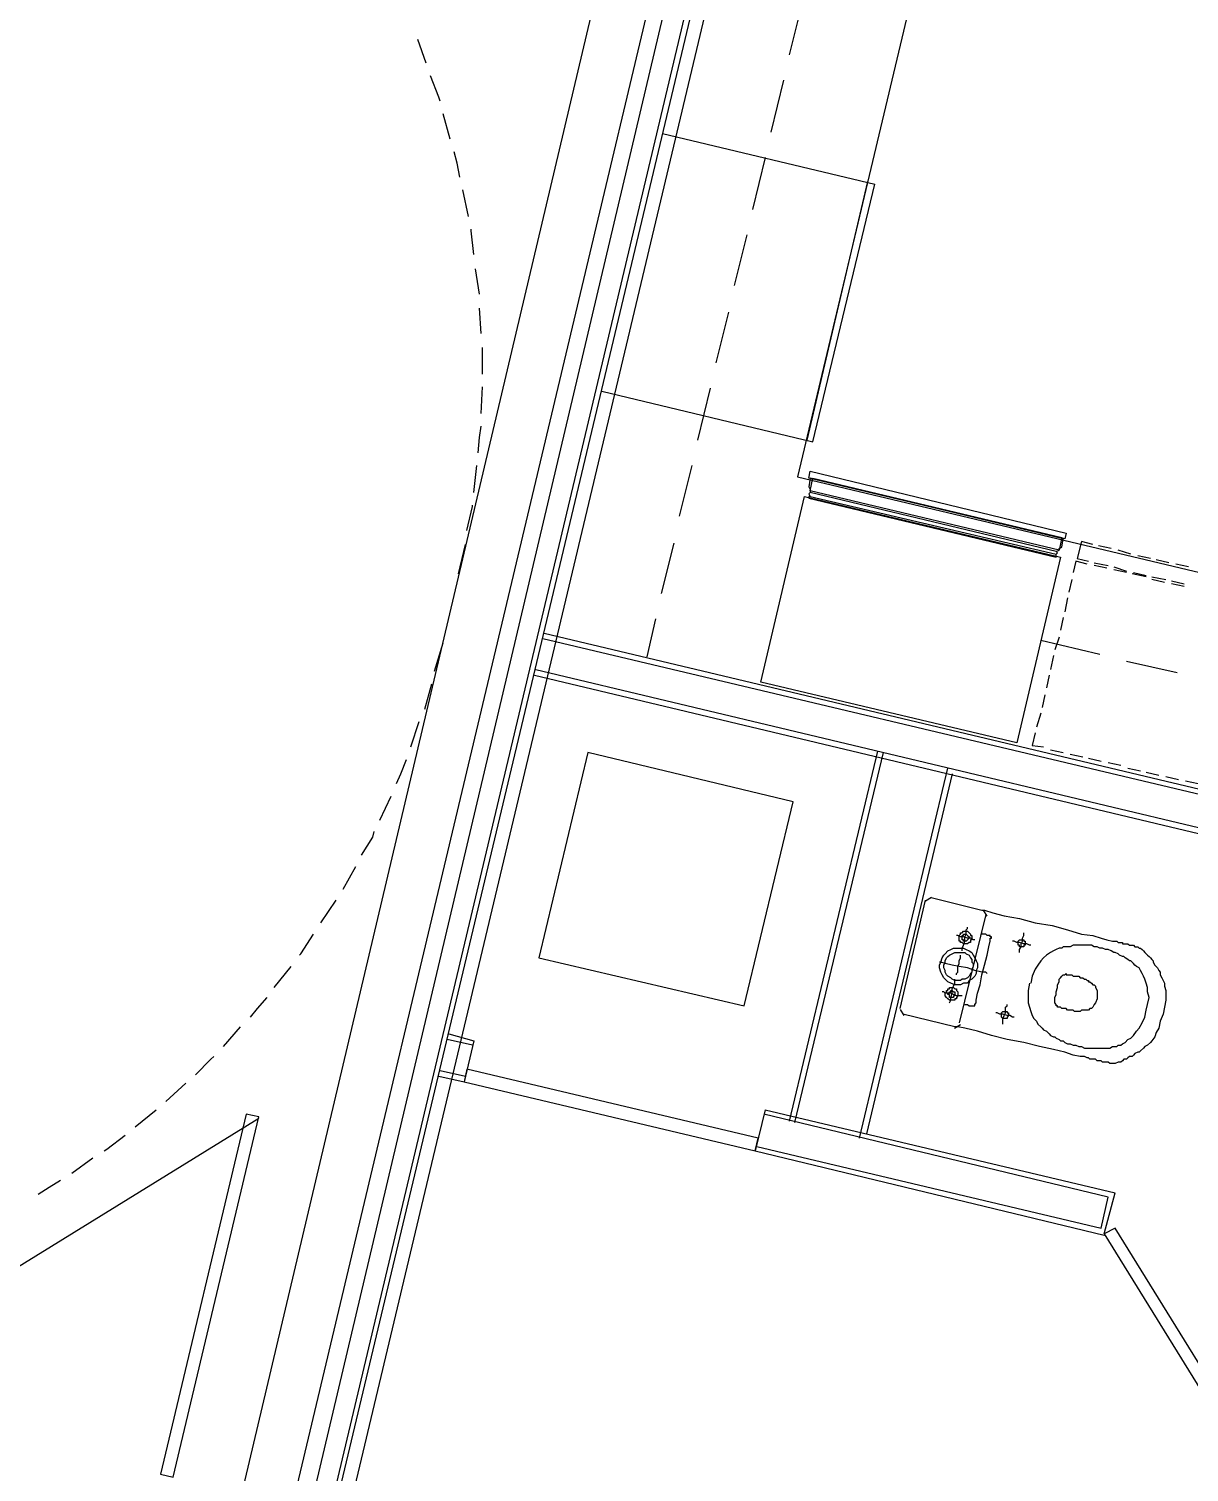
# Model space of a CAD drawing. Header units: feet. Extents: x -84 to 198, y -22 to 181.
# Drawn here: x 90.14 to 101.14, y 127.89 to 141.57 of the extents above; entities that cross this region are included whole.
import ezdxf

# ---------------------------------------------------------------- set-up
doc = ezdxf.new("R2010")
doc.units = ezdxf.units.FT
for name, color, linetype in [('A-AREA-COMUN', 252, 'CONTINUOUS'), ('A-AREA-UNIDAD', 30, 'CONTINUOUS'), ('A-LINEA', 7, 'CONTINUOUS')]:
    doc.layers.add(name, color=color, linetype=linetype)

msp = doc.modelspace()

# ---------------------------------------------------------------- linework, layer by layer
at = {"layer": 'A-AREA-COMUN'}
msp.add_lwpolyline([(92.64, 127.5733), (96.768, 144.9422), (90.56, 146.3822), (90.432, 147.5733), (90.72, 148.7289), (87.12, 149.6178), (87.12, 150.5778), (87.76, 153.1733), (87.36, 153.2089), (87.36, 153.9733), (83.648, 153.9733), (83.232, 159.3778), (88.608, 159.7689), (95.328, 159.7689), (101.84, 159.2889), (108.128, 158.3822), (115.968, 156.5689), (123.872, 153.9733), (128.288, 152.2133), (134.048, 149.3333)], dxfattribs=at)
at = {"layer": 'A-AREA-UNIDAD'}
msp.add_lwpolyline([(87.2, 149.8133), (91.36, 148.8889), (91.52, 148.5333), (92.672, 148.4089), (92.72, 147.2889), (92.512, 146.4889), (94.848, 146.0622), (96.96, 145.4222), (97.088, 143.9822), (93.088, 127.1644)], dxfattribs=at)
at = {"layer": 'A-LINEA'}
for p, q in [((96.9333, 145.0044), (92.64, 126.8444)), ((96.9333, 145.0044), (92.64, 126.8444)), ((92.8933, 127.0844), (97.12, 144.8978)), ((97.16, 144.8311), (92.9333, 127.0844)), ((96.1333, 144.5111), (92.1467, 127.6444)), ((96.1333, 144.5111), (92.1467, 127.6444)), ((99.1067, 144.3778), (97.4267, 137.3244)), ((97.4667, 141.8044), (97.3467, 141.3244)), ((93.9067, 141.2444), (93.8267, 141.4711)), ((93.9067, 141.2444), (93.8267, 141.4711)), ((97.2933, 141.0844), (97.1733, 140.5911)), ((94.1333, 140.5244), (94.0667, 140.7644)), ((94.1333, 140.5244), (94.0667, 140.7644)), ((96.1467, 140.5778), (98.16, 140.0978)), ((97.12, 140.3511), (97, 139.8578)), ((97.52, 137.6711), (98.0933, 140.1244)), ((97.5733, 137.6578), (98.16, 140.0978)), ((94.3067, 139.7911), (94.2533, 140.0444)), ((94.3067, 139.7911), (94.2533, 140.0444)), ((96.9467, 139.6178), (96.8267, 139.1378)), ((94.4133, 139.0578), (94.3733, 139.2978)), ((94.4133, 139.0578), (94.3733, 139.2978)), ((94.4267, 138.6844), (94.4133, 138.9244)), ((94.4267, 138.6844), (94.4133, 138.9244)), ((96.7733, 138.8844), (96.6533, 138.4044)), ((94.4267, 137.9244), (94.44, 138.1778)), ((94.4267, 137.9244), (94.44, 138.1778)), ((95.5733, 138.1378), (97.5733, 137.6578)), ((96.6, 138.1644), (96.48, 137.6711)), ((94.36, 137.1778), (94.3867, 137.4311)), ((94.36, 137.1778), (94.3867, 137.4311)), ((96.4267, 137.4311), (96.3067, 136.9511)), ((97.4267, 137.3244), (110.3867, 134.2444)), ((99.88, 136.6178), (97.5467, 137.1778)), ((99.88, 136.6178), (97.5467, 137.1778)), ((97.5467, 137.1378), (99.88, 136.5911)), ((97.5467, 137.1378), (99.88, 136.5911)), ((94.2133, 136.4044), (94.28, 136.6844)), ((94.2133, 136.4044), (94.28, 136.6844)), ((96.2533, 136.6978), (96.1333, 136.2178)), ((100.4, 136.6444), (100.28, 136.6711)), ((100.08, 136.5511), (100.1867, 136.5244)), ((100.5867, 136.5911), (100.4667, 136.6311)), ((100.7733, 136.5511), (100.6533, 136.5778)), ((100.9467, 136.5111), (100.8267, 136.5378)), ((100.24, 136.5111), (100.3733, 136.4844)), ((100.36, 136.4578), (100.24, 136.4844)), ((100.4267, 136.4711), (100.5467, 136.4311)), ((100.5467, 136.4178), (100.4267, 136.4444)), ((100.7333, 136.3778), (100.6, 136.4044)), ((100.6133, 136.4178), (100.7333, 136.3911)), ((101.1333, 136.4711), (101.0133, 136.4978)), ((100.0267, 136.3511), (100, 136.2311)), ((100.7867, 136.3778), (100.92, 136.3511)), ((100.9067, 136.3244), (100.7867, 136.3511)), ((100.9733, 136.3378), (101.0933, 136.3111)), ((101.0933, 136.2844), (100.9733, 136.3111)), ((99.9867, 136.1778), (99.96, 136.0444)), ((99.9467, 135.9911), (99.92, 135.8711)), ((95.0267, 135.8444), (109.92, 132.2978)), ((96.08, 135.9778), (96, 135.6178)), ((93.9867, 135.4844), (94.0667, 135.7511)), ((93.9867, 135.4844), (94.0667, 135.7511)), ((109.96, 132.2444), (95.0133, 135.7911)), ((99.7333, 135.7778), (100.2933, 135.6444)), ((99.9067, 135.8044), (99.8667, 135.6844)), ((99.8533, 135.6311), (99.8267, 135.4978)), ((100.5467, 135.5778), (101.0267, 135.4711)), ((94.9333, 135.4444), (106.1867, 132.7644)), ((94.9467, 135.4978), (106.2533, 132.8044)), ((99.8133, 135.4444), (99.7867, 135.3244)), ((93.8933, 135.1244), (93.96, 135.3644)), ((93.8933, 135.1244), (93.96, 135.3644)), ((99.7733, 135.2578), (99.7467, 135.1378)), ((99.7333, 135.0844), (99.6933, 134.9511)), ((93.76, 134.7644), (93.84, 135.0044)), ((93.76, 134.7644), (93.84, 135.0044)), ((99.68, 134.8978), (99.6533, 134.7778)), ((99.6533, 134.7778), (99.76, 134.7644)), ((98.1867, 134.7244), (97.3467, 131.2178)), ((98.24, 134.7111), (97.4, 131.2044)), ((99.8267, 134.7378), (99.9467, 134.7111)), ((100.0133, 134.6978), (100.1333, 134.6711)), ((100.1867, 134.6578), (100.3067, 134.6311)), ((100.3733, 134.6178), (100.4933, 134.5911)), ((98.0133, 131.0578), (98.8533, 134.5644)), ((98.8933, 134.5111), (98.08, 131.0978)), ((98.8933, 134.5111), (98.08, 131.0978)), ((100.56, 134.5644), (100.68, 134.5378)), ((100.7333, 134.5244), (100.8533, 134.4978)), ((100.92, 134.4844), (101.04, 134.4578)), ((101.1067, 134.4444), (101.2267, 134.4178)), ((93.4667, 134.0711), (93.5733, 134.2978)), ((93.4667, 134.0711), (93.5733, 134.2978)), ((93.12, 133.4178), (93.24, 133.6311)), ((93.12, 133.4178), (93.24, 133.6311)), ((92.9067, 133.0978), (93.0533, 133.3111)), ((92.9067, 133.0978), (93.0533, 133.3111)), ((98.4, 132.2844), (98.64, 133.3111)), ((98.6975, 133.3365), (98.6413, 133.3019)), ((98.6933, 133.3378), (99.1733, 133.2178)), ((99.2133, 133.1778), (98.96, 132.1511)), ((99.2254, 133.1603), (99.1908, 133.2165)), ((94.9733, 132.7644), (96.92, 132.3111)), ((92.4667, 132.4844), (92.6267, 132.6844)), ((92.4667, 132.4844), (92.6267, 132.6844)), ((98.4013, 132.2752), (98.4359, 132.219)), ((98.92, 132.1111), (98.4267, 132.2311)), ((91.9867, 131.9244), (92.1467, 132.1111)), ((91.9867, 131.9244), (92.1467, 132.1111)), ((94.12, 132.0444), (94.36, 131.9778)), ((98.9159, 132.099), (98.9721, 132.1337)), ((94.3467, 131.9378), (94.1067, 131.9911)), ((94.36, 131.9778), (94.2667, 131.5911)), ((94.0267, 131.6444), (94.2667, 131.5911)), ((94.04, 131.6978), (94.28, 131.6444)), ((91.44, 131.4044), (91.6267, 131.5778)), ((91.44, 131.4044), (91.6267, 131.5778)), ((92.3191, 131.2438), (88.1073, 128.6435)), ((92.3191, 131.2438), (88.1073, 128.6435)), ((91.1467, 131.1644), (91.3467, 131.3244)), ((91.1467, 131.1644), (91.3467, 131.3244)), ((97.12, 131.3244), (97.0267, 130.9378)), ((100.3733, 130.4978), (97.1067, 131.2844)), ((97.12, 131.3244), (100.44, 130.5378)), ((97.0267, 130.9378), (100.3333, 130.1378)), ((97.04, 130.9778), (100.3067, 130.2044)), ((90.5467, 130.7244), (90.7467, 130.8711)), ((90.5467, 130.7244), (90.7467, 130.8711)), ((100.3333, 130.1511), (100.44, 130.5378)), ((100.3067, 130.2044), (100.3733, 130.4978))]:
    msp.add_line(p, q, dxfattribs=at)
for points in [[(94.04, 140.8844), (94.0267, 140.9244), (93.9467, 141.1244)], [(94.04, 140.8844), (94.0267, 140.9244), (93.9467, 141.1244)], [(94.2267, 140.1644), (94.2, 140.2978), (94.1733, 140.4044)], [(94.2267, 140.1644), (94.2, 140.2978), (94.1733, 140.4044)], [(94.36, 139.4311), (94.3333, 139.6578), (94.3333, 139.6711)], [(94.36, 139.4311), (94.3333, 139.6578), (94.3333, 139.6711)], [(94.44, 138.2978), (94.44, 138.3511), (94.44, 138.5511)], [(94.44, 138.2978), (94.44, 138.3511), (94.44, 138.5511)], [(94.4, 137.5511), (94.4133, 137.6978), (94.4267, 137.8044)], [(94.4, 137.5511), (94.4133, 137.6978), (94.4267, 137.8044)], [(99.9733, 136.7911), (99.96, 136.7378), (97.5333, 137.3111), (97.5467, 137.3778), (99.9733, 136.7911)], [(99.9733, 136.7911), (99.96, 136.7378), (97.5333, 137.3111), (97.5467, 137.3778), (99.9733, 136.7911)], [(97.5467, 137.3111), (97.5333, 137.2311), (97.5467, 137.2044), (97.5467, 137.1911), (97.5467, 137.1778), (97.5333, 137.1644), (97.5467, 137.1378), (97.5333, 137.1378), (97.5333, 137.1244), (99.88, 136.5644), (99.88, 136.5778), (99.88, 136.5911), (99.8933, 136.6044), (99.88, 136.6178), (99.9067, 136.6311), (99.9067, 136.6444), (99.9333, 136.6578), (99.9467, 136.7378), (97.5467, 137.3111)], [(97.5467, 137.3111), (97.5333, 137.2311), (97.5467, 137.2044), (97.5467, 137.1911), (97.5467, 137.1778), (97.5333, 137.1644), (97.5467, 137.1378), (97.5333, 137.1378), (97.5333, 137.1244), (99.88, 136.5644), (99.88, 136.5778), (99.88, 136.5911), (99.8933, 136.6044), (99.88, 136.6178), (99.9067, 136.6311), (99.9067, 136.6444), (99.9333, 136.6578), (99.9467, 136.7378), (97.5467, 137.3111)], [(99.9333, 136.7511), (99.9067, 136.6311), (97.5467, 137.1911), (97.5733, 137.3111), (99.9333, 136.7511)], [(99.9333, 136.7511), (99.9067, 136.6311), (97.5467, 137.1911), (97.5733, 137.3111), (99.9333, 136.7511)], [(97.4933, 137.1378), (99.92, 136.5644), (99.5067, 134.8044), (97.08, 135.3778), (97.4933, 137.1378)], [(94.2933, 136.8178), (94.3467, 137.0444), (94.3467, 137.0578)], [(94.2933, 136.8178), (94.3467, 137.0444), (94.3467, 137.0578)], [(100.2267, 136.6844), (100.12, 136.7111), (100.08, 136.5511)], [(100.1733, 136.4978), (100.0667, 136.5244), (100.04, 136.4178)], [(93.6267, 134.4178), (93.6667, 134.5111), (93.72, 134.6444)], [(93.6267, 134.4178), (93.6667, 134.5111), (93.72, 134.6444)], [(96.92, 132.3111), (97.3867, 134.2444), (95.44, 134.7111), (94.9733, 132.7644)], [(93.2933, 133.7378), (93.4, 133.9111), (93.4133, 133.9644)], [(93.2933, 133.7378), (93.4, 133.9111), (93.4133, 133.9644)], [(99.1733, 133.2178), (99.2, 133.2178), (99.28, 133.1911), (99.3867, 133.1644), (99.5333, 133.1378), (99.68, 133.0978), (99.84, 133.0711), (99.9867, 133.0311), (100.12, 132.9911), (100.2267, 132.9778), (100.3067, 132.9511), (100.36, 132.9378), (100.4133, 132.9244), (100.44, 132.9244), (100.4533, 132.9244), (100.4667, 132.9111), (100.48, 132.9111), (100.4933, 132.9111), (100.5067, 132.9111), (100.5067, 132.8978), (100.5333, 132.8978), (100.5467, 132.8978), (100.56, 132.8978), (100.5733, 132.8844), (100.5867, 132.8844), (100.6, 132.8844), (100.6133, 132.8844), (100.6267, 132.8711), (100.64, 132.8711), (100.6533, 132.8711), (100.6667, 132.8578), (100.68, 132.8578), (100.6933, 132.8444), (100.7067, 132.8311), (100.72, 132.8178), (100.7333, 132.8044), (100.7467, 132.7911), (100.76, 132.7778), (100.7733, 132.7644), (100.7867, 132.7511), (100.8, 132.7378), (100.8, 132.7244), (100.8133, 132.6978), (100.8267, 132.6844), (100.84, 132.6711), (100.8533, 132.6444), (100.8667, 132.6311), (100.8667, 132.6044), (100.88, 132.5778), (100.8933, 132.5511), (100.9067, 132.5244), (100.9067, 132.4978), (100.92, 132.4578), (100.92, 132.4178), (100.92, 132.3644), (100.9067, 132.2978), (100.8933, 132.2311), (100.8667, 132.1644), (100.8533, 132.0978), (100.8267, 132.0578), (100.8133, 132.0178), (100.7867, 131.9778), (100.7733, 131.9644), (100.7467, 131.9378), (100.72, 131.9244), (100.7067, 131.9111), (100.68, 131.8844), (100.6667, 131.8711), (100.6533, 131.8711), (100.6267, 131.8578), (100.6133, 131.8444), (100.6, 131.8311), (100.5733, 131.8311), (100.56, 131.8178), (100.5467, 131.8044), (100.52, 131.8044), (100.5067, 131.7911), (100.4933, 131.7778), (100.48, 131.7778), (100.4667, 131.7778), (100.44, 131.7644), (100.4267, 131.7644), (100.4133, 131.7644), (100.4, 131.7644), (100.3867, 131.7644), (100.3733, 131.7778), (100.36, 131.7778), (100.3333, 131.7778), (100.32, 131.7778), (100.3067, 131.7911), (100.2933, 131.7911), (100.28, 131.7911), (100.2667, 131.7911), (100.2533, 131.8044), (100.24, 131.8044), (100.2267, 131.8044), (100.2133, 131.8044), (100.2, 131.8044), (100.1867, 131.8178), (100.1733, 131.8178), (100.1467, 131.8311), (100.1067, 131.8311), (100.04, 131.8444), (99.96, 131.8711), (99.8533, 131.8978), (99.72, 131.9244), (99.5733, 131.9644), (99.4133, 131.9911), (99.2667, 132.0311), (99.1333, 132.0711), (99.0133, 132.0978), (98.9467, 132.1111), (98.92, 132.1111)], [(92.7067, 132.7911), (92.72, 132.8044), (92.84, 132.9911)], [(92.7067, 132.7911), (92.72, 132.8044), (92.84, 132.9911)], [(99.1067, 132.9378), (99.0933, 132.9378), (99.0667, 132.9511), (99.04, 132.9511), (99, 132.9644), (98.9733, 132.9644), (98.9467, 132.9778), (98.9333, 132.9778)], [(99.08, 132.9378), (99.0667, 132.9378), (99.0667, 132.9244), (99.0667, 132.9111), (99.0533, 132.9111), (99.04, 132.8978), (99.0267, 132.8978), (99.0133, 132.8978), (99, 132.8978), (98.9867, 132.9111), (98.9733, 132.9111), (98.9733, 132.9244), (98.96, 132.9244), (98.96, 132.9378), (98.96, 132.9511), (98.96, 132.9644), (98.96, 132.9778), (98.9733, 132.9911), (98.9733, 133.0044), (98.9867, 133.0044), (99, 133.0178), (99.0133, 133.0178), (99.0267, 133.0178), (99.04, 133.0178), (99.0533, 133.0044), (99.0667, 132.9911), (99.0667, 132.9778), (99.08, 132.9778), (99.08, 132.9644), (99.08, 132.9511), (99.08, 132.9378)], [(98.9867, 132.8311), (98.9867, 132.8578), (99, 132.8844), (99.0133, 132.9244), (99.0133, 132.9644), (99.0267, 132.9911), (99.0267, 133.0311), (99.04, 133.0444), (99.04, 133.0578)], [(99.0533, 132.9511), (99.04, 132.9378), (99.0267, 132.9244), (99.0133, 132.9244), (99, 132.9244), (99, 132.9378), (98.9867, 132.9378), (98.9867, 132.9511), (98.9867, 132.9644), (98.9867, 132.9778), (99, 132.9778), (99, 132.9911), (99.0133, 132.9911), (99.0267, 132.9911), (99.04, 132.9778), (99.0533, 132.9644), (99.0533, 132.9511)], [(99.0133, 132.3244), (99.04, 132.3244), (99.0533, 132.3111), (99.0667, 132.3111), (99.08, 132.3111), (99.0933, 132.3111), (99.1067, 132.3111), (99.1067, 132.3244), (99.12, 132.3378), (99.12, 132.3644), (99.1333, 132.4311), (99.16, 132.5111), (99.1733, 132.6044), (99.2, 132.6978), (99.2267, 132.7911), (99.24, 132.8711), (99.2533, 132.9244), (99.2533, 132.9511), (99.2667, 132.9511), (99.2667, 132.9644), (99.2533, 132.9644), (99.2533, 132.9778), (99.24, 132.9778), (99.2267, 132.9778), (99.2133, 132.9911), (99.2, 132.9911), (99.1867, 132.9911), (99.1733, 132.9911), (99.1733, 133.0044)], [(99.5333, 132.8178), (99.5333, 132.8311), (99.5333, 132.8444), (99.5467, 132.8711), (99.5467, 132.8978), (99.56, 132.9244), (99.56, 132.9511), (99.5733, 132.9778), (99.5733, 132.9911), (99.5733, 133.0044)], [(99.12, 132.6444), (99.12, 132.6178), (99.1067, 132.5911), (99.08, 132.5644), (99.0533, 132.5511), (99.04, 132.5244), (99, 132.5244), (98.9733, 132.5111), (98.9467, 132.5111), (98.92, 132.5111), (98.88, 132.5244), (98.8533, 132.5378), (98.8267, 132.5644), (98.8133, 132.5778), (98.8, 132.6044), (98.7867, 132.6311), (98.7733, 132.6711), (98.7733, 132.6978), (98.7867, 132.7244), (98.8, 132.7644), (98.8133, 132.7911), (98.8267, 132.8044), (98.8533, 132.8311), (98.88, 132.8444), (98.9067, 132.8578), (98.9333, 132.8578), (98.96, 132.8578), (99, 132.8578), (99.0267, 132.8444), (99.0533, 132.8311), (99.08, 132.8178), (99.0933, 132.7911), (99.1067, 132.7644), (99.12, 132.7378), (99.1333, 132.7111), (99.1333, 132.6711), (99.12, 132.6444)], [(99.64, 132.8844), (99.6267, 132.8844), (99.6, 132.8978), (99.5733, 132.8978), (99.5333, 132.9111), (99.5067, 132.9111), (99.48, 132.9244), (99.4667, 132.9244)], [(99.5867, 132.8978), (99.5867, 132.8844), (99.5733, 132.8844), (99.5733, 132.8711), (99.56, 132.8711), (99.5467, 132.8711), (99.5333, 132.8711), (99.5333, 132.8844), (99.52, 132.8844), (99.52, 132.8978), (99.52, 132.9111), (99.52, 132.9244), (99.5333, 132.9378), (99.5467, 132.9378), (99.56, 132.9378), (99.5733, 132.9378), (99.5733, 132.9244), (99.5867, 132.9244), (99.5867, 132.9111), (99.5867, 132.8978)], [(99.6267, 132.5244), (99.6133, 132.4578), (99.6133, 132.3911), (99.6133, 132.3378), (99.6267, 132.2978), (99.64, 132.2578), (99.6533, 132.2178), (99.6667, 132.1911), (99.6933, 132.1644), (99.7067, 132.1378), (99.7333, 132.1111), (99.7467, 132.0978), (99.76, 132.0844), (99.7867, 132.0711), (99.8, 132.0578), (99.8133, 132.0444), (99.8267, 132.0311), (99.8533, 132.0178), (99.8667, 132.0178), (99.88, 132.0044), (99.9067, 131.9911), (99.92, 131.9778), (99.9467, 131.9778), (99.96, 131.9644), (99.9867, 131.9511), (100.0133, 131.9511), (100.04, 131.9378), (100.0667, 131.9378), (100.0933, 131.9244), (100.12, 131.9244), (100.1467, 131.9111), (100.1733, 131.9111), (100.2, 131.9111), (100.2267, 131.9111), (100.2533, 131.9111), (100.28, 131.9111), (100.2933, 131.9111), (100.32, 131.9111), (100.3333, 131.9111), (100.36, 131.9111), (100.3733, 131.9111), (100.3867, 131.9111), (100.4133, 131.9244), (100.4267, 131.9244), (100.4533, 131.9244), (100.4667, 131.9378), (100.4933, 131.9378), (100.5067, 131.9511), (100.5333, 131.9644), (100.56, 131.9911), (100.5867, 132.0044), (100.6133, 132.0311), (100.64, 132.0711), (100.6667, 132.0978), (100.6933, 132.1511), (100.72, 132.2044), (100.7333, 132.2711), (100.7467, 132.3244), (100.76, 132.3911), (100.7467, 132.4444), (100.7467, 132.4844), (100.7333, 132.5244), (100.72, 132.5644), (100.7067, 132.5911), (100.6933, 132.6178), (100.68, 132.6444), (100.6667, 132.6711), (100.64, 132.6844), (100.6267, 132.6978), (100.6133, 132.7111), (100.6, 132.7244), (100.5867, 132.7378), (100.5733, 132.7378), (100.56, 132.7511), (100.5333, 132.7644), (100.52, 132.7778), (100.5067, 132.7778), (100.48, 132.7911), (100.4667, 132.8044), (100.44, 132.8178), (100.4267, 132.8178), (100.4, 132.8311), (100.3733, 132.8444), (100.3467, 132.8444), (100.32, 132.8578), (100.2933, 132.8578), (100.2667, 132.8711), (100.24, 132.8711), (100.2133, 132.8844), (100.1867, 132.8844), (100.16, 132.8844), (100.1333, 132.8844), (100.12, 132.8844), (100.0933, 132.8844), (100.08, 132.8844), (100.0533, 132.8844), (100.04, 132.8844), (100.0133, 132.8711), (99.9867, 132.8711), (99.9733, 132.8711), (99.9467, 132.8711), (99.9333, 132.8578), (99.9067, 132.8578), (99.88, 132.8444), (99.8533, 132.8311), (99.8267, 132.8178), (99.7867, 132.7911), (99.76, 132.7644), (99.7333, 132.7378), (99.7067, 132.6978), (99.68, 132.6578), (99.6533, 132.5911), (99.64, 132.5244)], [(99.2267, 132.6178), (99.2133, 132.6311), (99.1733, 132.6311), (99.1067, 132.6444), (99.04, 132.6711), (98.96, 132.6844), (98.8933, 132.6978), (98.8267, 132.7111), (98.7867, 132.7244), (98.7733, 132.7244)], [(99.08, 132.6578), (99.08, 132.6311), (99.0667, 132.6178), (99.0533, 132.5911), (99.04, 132.5778), (99.0133, 132.5644), (98.9867, 132.5644), (98.9733, 132.5511), (98.9467, 132.5511), (98.92, 132.5511), (98.8933, 132.5644), (98.88, 132.5778), (98.8533, 132.5911), (98.84, 132.6044), (98.8267, 132.6311), (98.8267, 132.6444), (98.8133, 132.6711), (98.8133, 132.6978), (98.8267, 132.7244), (98.8267, 132.7378), (98.84, 132.7644), (98.8533, 132.7778), (98.8667, 132.7911), (98.8933, 132.8044), (98.92, 132.8178), (98.9333, 132.8178), (98.96, 132.8178), (98.9867, 132.8178), (99.0133, 132.8178), (99.0267, 132.8044), (99.0533, 132.7911), (99.0667, 132.7644), (99.08, 132.7511), (99.08, 132.7244), (99.0933, 132.7111), (99.0933, 132.6844), (99.08, 132.6578)], [(98.9333, 132.6044), (98.9333, 132.6178), (98.9467, 132.6311), (98.9467, 132.6578), (98.9467, 132.6844), (98.96, 132.7111), (98.96, 132.7378), (98.9733, 132.7644), (98.9733, 132.7778), (98.9733, 132.7911)], [(98.8667, 132.3378), (98.88, 132.3644), (98.88, 132.3911), (98.8933, 132.4311), (98.8933, 132.4711), (98.9067, 132.4978), (98.92, 132.5244), (98.92, 132.5511), (98.92, 132.5644)], [(99.9067, 132.5644), (99.92, 132.5778), (99.9333, 132.5911), (99.9467, 132.6044), (99.96, 132.6044), (99.9733, 132.6178), (99.9733, 132.6044), (99.9867, 132.6044), (100, 132.6044), (100.0133, 132.6044), (100.0267, 132.6044), (100.04, 132.5911), (100.0533, 132.5911), (100.08, 132.5911), (100.0933, 132.5911), (100.1067, 132.5778), (100.12, 132.5778), (100.1333, 132.5778), (100.1467, 132.5644), (100.16, 132.5644), (100.1733, 132.5511), (100.1867, 132.5511), (100.1867, 132.5378), (100.2, 132.5378), (100.2133, 132.5244), (100.2267, 132.5111), (100.24, 132.5111), (100.2533, 132.4978), (100.2533, 132.4844), (100.2667, 132.4578), (100.2667, 132.4444), (100.2667, 132.4178), (100.2667, 132.3778), (100.2533, 132.3378), (100.24, 132.3244), (100.2267, 132.2978), (100.2133, 132.2844), (100.2, 132.2844), (100.1867, 132.2711), (100.1733, 132.2711), (100.16, 132.2711), (100.1467, 132.2711), (100.1333, 132.2711), (100.12, 132.2711), (100.1067, 132.2578), (100.0933, 132.2578), (100.08, 132.2578), (100.0667, 132.2578), (100.0533, 132.2578), (100.04, 132.2711), (100.0267, 132.2711), (100.0133, 132.2711), (100, 132.2711), (99.9867, 132.2711), (99.9733, 132.2844), (99.96, 132.2844), (99.9467, 132.2844), (99.9333, 132.2844), (99.92, 132.2978), (99.9067, 132.2978), (99.8933, 132.2978), (99.8933, 132.3111), (99.88, 132.3111), (99.88, 132.3244), (99.8667, 132.3378), (99.8667, 132.3511), (99.8667, 132.3644), (99.8667, 132.3778), (99.8667, 132.3911), (99.88, 132.4178), (99.88, 132.4444), (99.8933, 132.4844), (99.8933, 132.5111), (99.9067, 132.5378), (99.9067, 132.5644)], [(98.9867, 132.4044), (98.9733, 132.4044), (98.96, 132.4044), (98.9333, 132.4044), (98.9067, 132.4178), (98.88, 132.4311), (98.8533, 132.4311), (98.8267, 132.4311), (98.8133, 132.4444), (98.8, 132.4444)], [(98.9467, 132.4044), (98.9333, 132.3911), (98.9333, 132.3778), (98.92, 132.3778), (98.92, 132.3644), (98.9067, 132.3644), (98.8933, 132.3644), (98.88, 132.3644), (98.8667, 132.3644), (98.8533, 132.3778), (98.84, 132.3911), (98.8267, 132.4044), (98.8267, 132.4178), (98.8267, 132.4311), (98.84, 132.4444), (98.84, 132.4578), (98.8533, 132.4578), (98.8533, 132.4711), (98.8667, 132.4711), (98.8667, 132.4844), (98.88, 132.4844), (98.8933, 132.4844), (98.9067, 132.4844), (98.92, 132.4711), (98.9333, 132.4711), (98.9333, 132.4578), (98.9467, 132.4444), (98.9467, 132.4311), (98.9467, 132.4178), (98.9467, 132.4044)], [(98.92, 132.4178), (98.92, 132.4044), (98.9067, 132.4044), (98.9067, 132.3911), (98.8933, 132.3911), (98.88, 132.3911), (98.8667, 132.3911), (98.8667, 132.4044), (98.8667, 132.4178), (98.8533, 132.4178), (98.8533, 132.4311), (98.8667, 132.4311), (98.8667, 132.4444), (98.88, 132.4444), (98.88, 132.4578), (98.8933, 132.4578), (98.9067, 132.4444), (98.92, 132.4444), (98.92, 132.4311), (98.92, 132.4178)], [(92.24, 132.2044), (92.3067, 132.2844), (92.4, 132.3911)], [(92.24, 132.2044), (92.3067, 132.2844), (92.4, 132.3911)], [(99.3733, 132.1378), (99.3733, 132.1511), (99.3733, 132.1644), (99.3733, 132.1911), (99.3867, 132.2178), (99.4, 132.2444), (99.4, 132.2711), (99.4, 132.2978), (99.4133, 132.3111), (99.4133, 132.3244)], [(99.48, 132.2044), (99.4667, 132.2044), (99.44, 132.2178), (99.4133, 132.2178), (99.3733, 132.2311), (99.3467, 132.2311), (99.32, 132.2444), (99.3067, 132.2444)], [(99.4267, 132.2178), (99.4133, 132.2044), (99.4133, 132.1911), (99.4, 132.1911), (99.3867, 132.1911), (99.3733, 132.1911), (99.36, 132.2044), (99.36, 132.2178), (99.36, 132.2311), (99.36, 132.2444), (99.3733, 132.2578), (99.3867, 132.2578), (99.4, 132.2578), (99.4133, 132.2578), (99.4133, 132.2444), (99.4267, 132.2444), (99.4267, 132.2311), (99.4267, 132.2178)], [(91.72, 131.6578), (91.8667, 131.8044), (91.8933, 131.8311)], [(91.72, 131.6578), (91.8667, 131.8044), (91.8933, 131.8311)], [(94.2667, 131.5911), (97.0267, 130.9378), (97.0533, 131.0578), (94.2933, 131.7111), (94.2667, 131.5911)], [(91.5067, 127.8444), (92.32, 131.2578), (92.2, 131.2844), (91.3867, 127.8711), (91.5067, 127.8444)], [(91.5067, 127.8444), (92.32, 131.2578), (92.2, 131.2844), (91.3867, 127.8711), (91.5067, 127.8444)], [(90.8533, 130.9378), (90.88, 130.9511), (91.0533, 131.0844)], [(90.8533, 130.9378), (90.88, 130.9511), (91.0533, 131.0844)], [(90.2267, 130.5244), (90.3333, 130.5911), (90.44, 130.6578)], [(90.2267, 130.5244), (90.3333, 130.5911), (90.44, 130.6578)], [(100.3333, 130.1511), (101.8267, 127.7378), (101.9333, 127.7911), (100.44, 130.2044), (100.3333, 130.1511)]]:
    msp.add_lwpolyline(points, dxfattribs=at)

doc.saveas('drawing.dxf')
